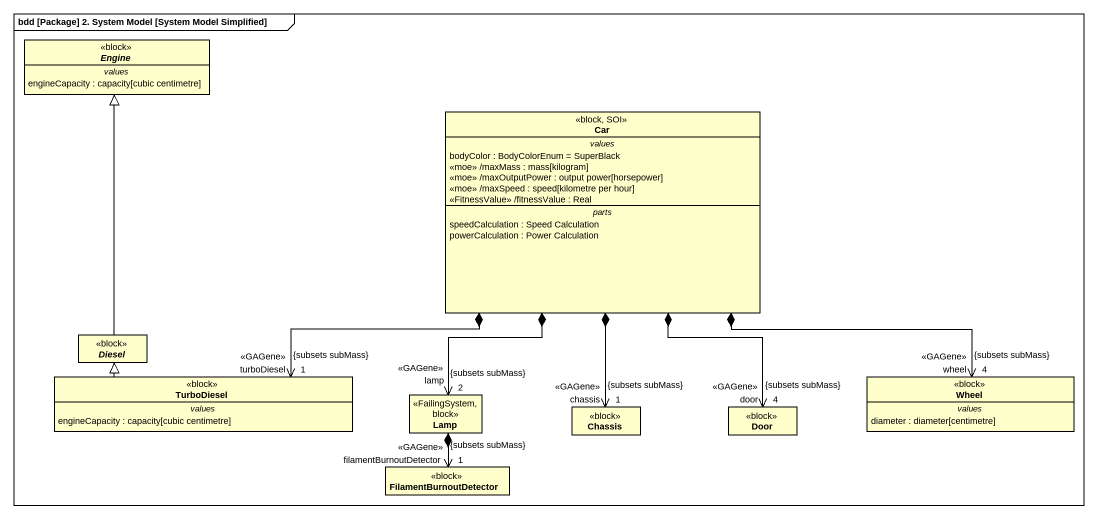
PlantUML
@startuml
mainframe bdd [Package] 2. System Model [System Model Simplified]
hide circle
hide empty members
abstract class Engine <<block>> {
  -- values --
  engineCapacity : capacity[cubic centimetre]
}
class Car <<block, SOI>> {
  -- values --
  bodyColor : BodyColorEnum = SuperBlack
  <<moe>> /maxMass : mass[kilogram]
  <<moe>> /maxOutputPower : output power[horsepower]
  <<moe>> /maxSpeed : speed[kilometre per hour]
  <<FitnessValue>> /fitnessValue : Real
  -- parts --
  speedCalculation : Speed Calculation
  powerCalculation : Power Calculation
}
abstract class Diesel <<block>>
class TurboDiesel <<block>> {
  -- values --
  engineCapacity : capacity[cubic centimetre]
}
class Lamp <<FailingSystem, block>>
class Wheel <<block>> {
  -- values --
  diameter : diameter[centimetre]
}
class Chassis <<block>>
class Door <<block>>
class FilamentBurnoutDetector <<block>>
Car *-left-> "turboDiesel\n<<GAGene>>\n1\n{subsets subMass}" TurboDiesel
Car *--> "lamp\n<<GAGene>>\n2\n{subsets subMass}" Lamp
Car *-right-> "wheel\n<<GAGene>>\n4\n{subsets subMass}" Wheel
Car *--> "chassis\n<<GAGene>>\n1\n{subsets subMass}" Chassis
Diesel -up-|> Engine
TurboDiesel -up-|> Diesel
Lamp *--> "filamentBurnoutDetector\n<<GAGene>>\n1\n{subsets subMass}" FilamentBurnoutDetector
Door "door\n<<GAGene>>\n4\n{subsets subMass}" <-up-* Car
@enduml
